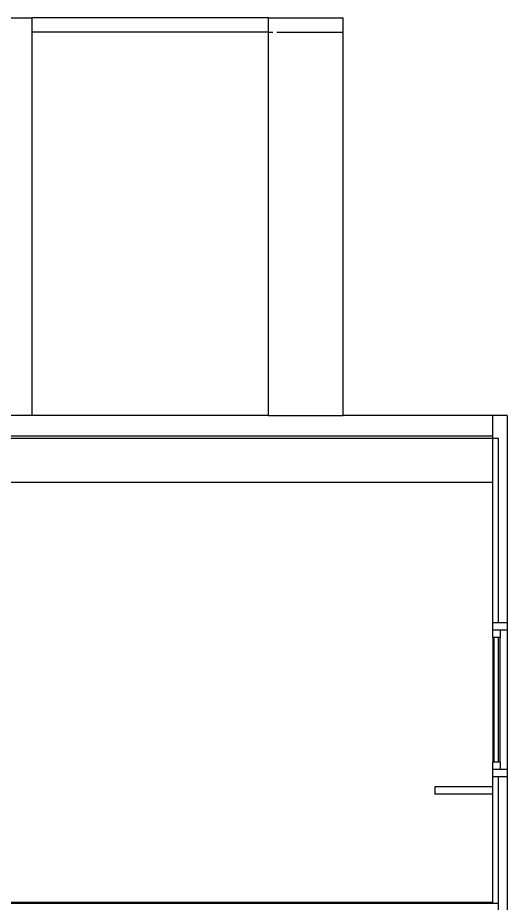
# Model space of a CAD drawing. Header units: centimetres. Extents: x -35.5 to -15.9, y -26.1 to -16.5.
# Drawn here: x -19.25 to -15.87, y -22.6 to -16.5 of the extents above; entities that cross this region are included whole.
import ezdxf

# ---------------------------------------------------------------- set-up
doc = ezdxf.new("R2010")
doc.units = ezdxf.units.CM
doc.layers.add('SectionCutEdges', color=7, linetype='Continuous')

msp = doc.modelspace()

# ---------------------------------------------------------------- linework, layer by layer
for p, q in [((-19.3335, -16.4973), (-19.1535, -16.4973)), ((-19.1535, -16.4973), (-19.1535, -16.5973)), ((-17.5197, -16.4973), (-19.1535, -16.4973)), ((-17.5197, -16.5973), (-17.5197, -16.4973)), ((-17.5197, -16.4973), (-17.0066, -16.4973)), ((-17.0066, -16.5973), (-17.0066, -16.4973)), ((-17.0066, -16.4973), (-17.0066, -16.4973)), ((-17.0066, -16.5973), (-17.0066, -16.4973)), ((-17.5198, -16.5973), (-19.1535, -16.5973)), ((-19.1535, -16.5973), (-19.1535, -19.2373)), ((-17.5198, -19.2373), (-17.5198, -16.5973)), ((-17.5198, -16.5973), (-17.5197, -16.5973)), ((-17.5197, -16.5973), (-17.4912, -16.5973)), ((-17.4635, -16.5973), (-17.0066, -16.5973)), ((-17.0066, -16.5973), (-17.0066, -16.5973)), ((-17.0066, -19.2373), (-17.0066, -16.5973)), ((-17.0066, -19.2373), (-17.0066, -16.5973)), ((-17.0066, -16.5973), (-17.0066, -16.5973)), ((-19.1535, -19.2373), (-19.3335, -19.2373)), ((-17.5198, -19.2373), (-19.1535, -19.2373)), ((-17.5198, -19.2373), (-17.0066, -19.2373)), ((-15.9735, -19.2373), (-17.0066, -19.2373)), ((-17.0066, -19.2373), (-17.0066, -19.2373)), ((-15.9335, -19.3973), (-15.9735, -19.3973)), ((-15.9335, -20.6673), (-15.9335, -19.3973)), ((-15.8735, -20.7173), (-15.8735, -21.6773)), ((-15.9735, -20.7673), (-15.9735, -21.6273)), ((-15.9235, -21.6273), (-15.9235, -20.7673)), ((-15.9335, -22.5973), (-15.9335, -21.7273)), ((-15.9735, -22.5973), (-15.9338, -22.5973)), ((-15.9338, -22.5973), (-15.9335, -22.5973)), ((-15.9338, -22.8973), (-15.9338, -22.5973))]:
    msp.add_line(p, q)
msp.add_lwpolyline([(-15.8735, -19.2373), (-15.8735, -22.8973)])
at = {"layer": 'SectionCutEdges'}
for p, q in [((-15.8735, -19.2373), (-15.9735, -19.2373)), ((-15.9735, -19.3773), (-15.9735, -19.2373)), ((-15.8735, -19.2373), (-15.8735, -20.6673)), ((-19.3335, -19.3773), (-15.9735, -19.3773)), ((-15.9735, -19.3973), (-19.3335, -19.3973)), ((-15.9735, -19.3973), (-15.9735, -19.3773)), ((-15.9735, -19.6973), (-15.9735, -19.3973)), ((-19.3335, -19.6973), (-15.9735, -19.6973)), ((-15.9735, -20.6673), (-15.9735, -19.6973)), ((-15.9735, -20.7173), (-15.9735, -20.6673)), ((-15.9335, -20.6673), (-15.9735, -20.6673)), ((-15.8735, -20.6673), (-15.9335, -20.6673)), ((-15.8735, -20.6673), (-15.8735, -20.7173)), ((-15.9235, -20.7173), (-15.9735, -20.7173)), ((-15.9735, -20.7673), (-15.9735, -20.7173)), ((-15.8735, -20.7173), (-15.9235, -20.7173)), ((-15.9235, -20.7173), (-15.9235, -20.7673)), ((-15.9635, -20.7673), (-15.9735, -20.7673)), ((-15.9635, -21.6273), (-15.9635, -20.7673)), ((-15.9335, -20.7673), (-15.9635, -20.7673)), ((-15.9235, -20.7673), (-15.9335, -20.7673)), ((-15.9335, -21.6273), (-15.9335, -20.7673)), ((-15.9735, -21.6773), (-15.9735, -21.6273)), ((-15.9635, -21.6273), (-15.9735, -21.6273)), ((-15.9335, -21.6273), (-15.9635, -21.6273)), ((-15.9235, -21.6273), (-15.9335, -21.6273)), ((-15.9235, -21.6273), (-15.9235, -21.6773)), ((-15.9735, -21.7273), (-15.9735, -21.6773)), ((-15.9235, -21.6773), (-15.9735, -21.6773)), ((-15.8735, -21.6773), (-15.9235, -21.6773)), ((-15.8735, -21.6773), (-15.8735, -21.7273)), ((-15.9735, -21.7973), (-15.9735, -21.7273)), ((-15.9335, -21.7273), (-15.9735, -21.7273)), ((-15.8735, -21.7273), (-15.9335, -21.7273)), ((-15.8735, -21.7273), (-15.8735, -22.8973)), ((-15.9735, -21.7973), (-16.3735, -21.7973)), ((-16.3735, -21.7973), (-16.3735, -21.8473)), ((-15.9735, -21.8473), (-15.9735, -21.7973)), ((-15.9735, -21.8473), (-16.3735, -21.8473)), ((-15.9735, -22.5473), (-15.9735, -21.8473)), ((-15.9735, -22.5573), (-15.9735, -22.5473)), ((-15.9735, -22.5913), (-15.9735, -22.5573)), ((-19.3335, -22.5913), (-15.9735, -22.5913)), ((-19.3335, -22.5973), (-15.9735, -22.5973)), ((-15.9735, -22.5973), (-15.9735, -22.5913)), ((-15.9735, -22.6013), (-15.9735, -22.5973))]:
    msp.add_line(p, q, dxfattribs=at)

doc.saveas('drawing.dxf')
